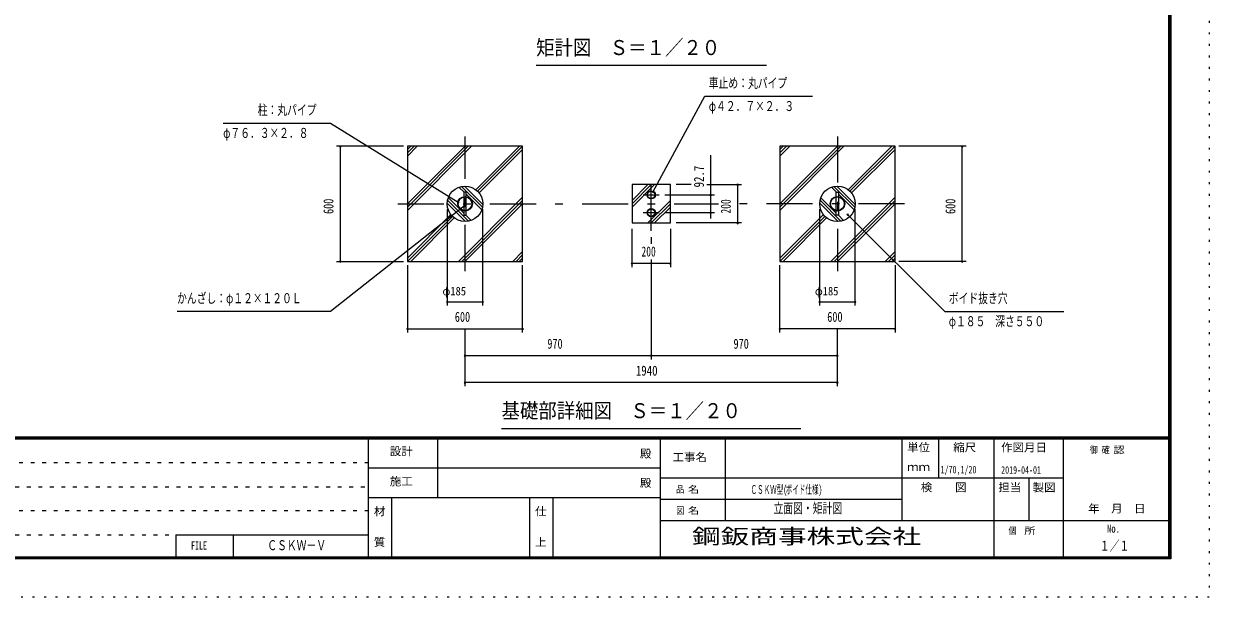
# Model space of a CAD drawing. Units: millimetres, scale not verified, with parts at other scales. Extents: x -30415 to 30412, y -14700 to 14700.
# Drawn here: x 8796 to 30412, y -14700 to -4252 of the extents above; entities that cross this region are included whole.
import ezdxf
from ezdxf.enums import TextEntityAlignment as Align

# ---------------------------------------------------------------- set-up
doc = ezdxf.new("R2010")
doc.units = ezdxf.units.MM
doc.header["$LTSCALE"] = 70
for name, pattern in [('USER1', [3, 1, -2]), ('USER3', [24, 12, -5, 2, -5]), ('USER4', [3, 0.5, -2.5])]:
    doc.linetypes.add(name, pattern=pattern)
doc.layers.add('0-1_0-F', color=7, linetype='Continuous')
for name, color, linetype, lineweight in [('0-6_2-0BOLD', 7, 'Continuous', 18), ('0-8_2-2CENTER', 3, 'USER3', 18), ('0-A_2-5DIM', 3, 'Continuous', 18), ('0-B_2-6HATCH', 2, 'Continuous', 18), ('0-C_F-F', 5, 'Continuous', 18), ('0-D_F-E_J_ADD', 5, 'USER4', 18)]:
    doc.layers.add(name, color=color, linetype=linetype, lineweight=lineweight)
doc.styles.add('ＭＳ ゴシック', font='')
doc.styles.get('ＭＳ ゴシック').set_extended_font_data('MS Gothic')

msp = doc.modelspace()

# ---------------------------------------------------------------- linework, layer by layer
at = {"layer": '0-6_2-0BOLD'}
for p, q in [((16821.38, -7410.17), (16821.38, -7654.03)), ((16863.39, -7654.03), (16863.39, -7410.17)), ((23611.38, -7654.03), (23611.38, -7410.17)), ((23653.39, -7410.17), (23653.39, -7654.03)), ((16863.39, -7742.1), (16863.39, -7663.96)), ((23653.39, -7663.96), (23653.39, -7742.1))]:
    msp.add_line(p, q, dxfattribs=at)
for points in [[(17892.38, -8582.1), (17892.38, -6482.09), (15792.38, -6482.09), (15792.38, -8582.1)], [(24682.38, -8582.1), (24682.38, -6482.09), (22582.38, -6482.09), (22582.38, -8582.1)], [(20587.38, -7882.1), (20587.38, -7182.1), (19887.38, -7182.1), (19887.38, -7882.1)]]:
    msp.add_lwpolyline(points, close=True, dxfattribs=at)
for points in [[(16863.39, -7400.23), (16863.39, -7322.1), (16821.38, -7322.1), (16821.38, -7400.23)], [(23611.38, -7400.23), (23611.38, -7322.1), (23653.39, -7322.1), (23653.39, -7400.23)], [(16821.38, -7663.96), (16821.38, -7742.1), (16863.39, -7742.1)], [(23653.39, -7742.1), (23611.38, -7742.1), (23611.38, -7663.96)]]:
    msp.add_lwpolyline(points, dxfattribs=at)
for centre, radius in [((16842.38, -7532.1), 323.75), ((20237.38, -7369.87), 74.72), ((20237.38, -7369.87), 66.67), ((23632.38, -7532.1), 323.75), ((16842.38, -7532.1), 133.53), ((16842.38, -7532.1), 123.72), ((23632.38, -7532.1), 133.53), ((23632.38, -7532.1), 123.72), ((20237.38, -7694.32), 74.72), ((20237.38, -7694.32), 66.67)]:
    msp.add_circle(centre, radius, dxfattribs=at)
at = {"layer": '0-8_2-2CENTER'}
for p, q in [((16842.38, -8757.1), (16842.38, -6307.1)), ((23632.38, -6307.1), (23632.38, -8757.1)), ((20237.38, -8027.07), (20237.38, -7037.12)), ((15617.38, -7532.1), (21461.78, -7532.1)), ((20092.66, -7369.87), (20382.11, -7369.87)), ((24857.38, -7532.1), (21742.38, -7532.1)), ((20382.11, -7694.32), (20092.66, -7694.32))]:
    msp.add_line(p, q, dxfattribs=at)
at = {"layer": '0-A_2-5DIM'}
for p, q in [((22337.38, -5012.1), (18137.38, -5012.1)), ((15722.38, -6482.09), (14497.38, -6482.09)), ((14581.38, -6482.09), (14553.38, -6482.09)), ((14567.38, -6482.09), (14567.38, -8582.1)), ((25977.39, -6482.09), (24752.38, -6482.09)), ((25921.38, -6482.09), (25893.38, -6482.09)), ((25907.38, -8582.1), (25907.38, -6482.09)), ((21322.38, -7801.2), (21322.38, -6648.87)), ((20286.98, -7309.2), (20258.98, -7309.2)), ((20968.33, -7182.1), (20692.38, -7182.1)), ((21252.38, -7182.1), (21882.38, -7182.1)), ((21826.38, -7182.1), (21798.38, -7182.1)), ((21812.38, -7182.1), (21812.38, -7882.1)), ((16731.02, -7503.8), (16703.02, -7503.8)), ((20487.11, -7369.87), (21392.38, -7369.87)), ((21336.38, -7369.87), (21308.38, -7369.87)), ((16518.63, -7631.69), (16518.63, -9387.1)), ((16847.88, -7571.92), (16819.88, -7571.92)), ((17166.13, -9387.1), (17166.13, -7631.69)), ((21392.38, -7694.32), (20487.11, -7694.32)), ((21336.38, -7694.32), (21308.38, -7694.32)), ((23308.63, -9387.1), (23308.63, -7631.69)), ((23832.18, -7725.25), (23804.18, -7725.25)), ((23956.13, -9387.1), (23956.13, -7631.69)), ((19887.38, -8687.1), (19887.38, -7987.1)), ((20587.38, -7987.1), (20587.38, -8687.1)), ((21882.38, -7882.1), (20692.38, -7882.1)), ((21826.38, -7882.1), (21798.38, -7882.1)), ((20237.38, -8137.45), (20237.38, -8263.52)), ((14497.38, -8582.1), (15722.38, -8582.1)), ((14581.38, -8582.1), (14553.38, -8582.1)), ((19901.38, -8617.1), (19873.38, -8617.1)), ((20587.38, -8617.09), (19887.38, -8617.09)), ((20237.38, -8547.09), (20237.38, -10367.09)), ((20601.38, -8617.1), (20573.38, -8617.1)), ((25977.39, -8582.1), (24752.38, -8582.1)), ((25921.38, -8582.1), (25893.38, -8582.1)), ((15792.38, -8652.09), (15792.38, -9877.1)), ((17892.38, -9877.1), (17892.38, -8652.09)), ((22582.38, -9877.1), (22582.38, -8652.09)), ((24682.38, -8652.09), (24682.38, -9877.1)), ((16532.63, -9317.1), (16504.63, -9317.1)), ((16518.63, -9317.1), (17166.13, -9317.1)), ((17180.13, -9317.1), (17152.13, -9317.1)), ((23322.63, -9317.1), (23294.63, -9317.1)), ((23308.63, -9317.1), (23956.13, -9317.1)), ((23970.13, -9317.1), (23942.13, -9317.1)), ((15806.38, -9807.1), (15778.38, -9807.1)), ((15792.38, -9807.1), (17892.38, -9807.1)), ((16842.38, -10857.1), (16842.38, -9807.1)), ((17906.38, -9807.1), (17878.38, -9807.1)), ((22596.38, -9807.1), (22568.38, -9807.1)), ((24682.38, -9807.1), (22582.38, -9807.1)), ((23632.38, -10857.1), (23632.38, -9807.1)), ((24696.38, -9807.1), (24668.38, -9807.1)), ((16856.38, -10297.1), (16828.38, -10297.1)), ((16842.38, -10297.1), (23632.38, -10297.1)), ((20251.38, -10297.1), (20223.38, -10297.1)), ((23646.38, -10297.1), (23618.38, -10297.1)), ((16856.38, -10787.1), (16828.38, -10787.1)), ((23632.38, -10787.1), (16842.38, -10787.1)), ((23646.38, -10787.1), (23618.38, -10787.1)), ((17507.39, -11627.1), (22967.39, -11627.1))]:
    msp.add_line(p, q, dxfattribs=at)
for points in [[(20272.98, -7309.2), (21217.38, -5572.1), (23177.38, -5572.1)], [(12432.39, -6062.1), (14392.38, -6062.1), (16717.02, -7503.8)], [(16833.88, -7571.92), (14392.38, -9492.1), (11592.38, -9492.1)], [(23818.18, -7725.25), (25592.38, -9492.1), (27762.39, -9492.1)]]:
    msp.add_lwpolyline(points, dxfattribs=at)
for centre in [(14567.38, -6482.09), (25907.38, -6482.09), (20272.98, -7309.2), (21812.38, -7182.1), (16717.02, -7503.8), (21322.38, -7369.87), (16833.88, -7571.92), (21322.38, -7694.32), (23818.18, -7725.25), (21812.38, -7882.1), (14567.38, -8582.1), (19887.38, -8617.1), (20587.38, -8617.1), (25907.38, -8582.1), (16518.63, -9317.1), (17166.13, -9317.1), (23308.63, -9317.1), (23956.13, -9317.1), (15792.38, -9807.1), (17892.38, -9807.1), (22582.38, -9807.1), (24682.38, -9807.1), (16842.38, -10297.1), (20237.38, -10297.1), (23632.38, -10297.1), (16842.38, -10787.1), (23632.38, -10787.1)]:
    msp.add_arc(centre, 14, 180, 0, dxfattribs=at)
at = {"layer": '0-B_2-6HATCH'}
for p, q in [((16961.84, -6482.09), (15792.38, -7651.54)), ((15792.38, -7592.14), (16902.44, -6482.09)), ((16843.04, -6482.09), (15792.38, -7532.75)), ((15971.88, -6482.09), (15792.38, -6661.59)), ((15792.38, -6602.2), (15912.48, -6482.09)), ((15853.09, -6482.09), (15792.38, -6542.8)), ((17039.68, -7275.41), (17832.99, -6482.09)), ((17892.38, -6482.1), (17071.31, -7303.17)), ((22582.38, -7651.54), (23751.84, -6482.09)), ((23692.44, -6482.09), (22582.38, -7592.14)), ((22582.38, -7532.75), (23633.04, -6482.09)), ((22582.38, -6661.59), (22761.88, -6482.09)), ((22702.48, -6482.09), (22582.38, -6602.2)), ((22582.38, -6542.8), (22643.1, -6482.09)), ((23829.68, -7275.41), (24622.99, -6482.09)), ((24682.38, -6482.1), (23861.31, -7303.17)), ((17099.07, -7334.8), (17892.38, -6541.49)), ((23889.07, -7334.8), (24682.38, -6541.49)), ((16825.67, -7322.1), (16731.5, -7227.93)), ((16777.83, -7214.85), (17159.63, -7596.66)), ((17165.93, -7543.56), (16830.91, -7208.55)), ((19887.38, -7591.49), (20296.78, -7182.1)), ((20237.38, -7182.1), (19887.38, -7532.09)), ((19887.38, -7472.7), (20177.99, -7182.1)), ((23521.5, -7227.93), (23615.67, -7322.1)), ((23949.63, -7596.66), (23567.83, -7214.85)), ((23620.91, -7208.55), (23955.93, -7543.56)), ((16518.83, -7520.63), (16853.85, -7855.64)), ((16906.95, -7849.34), (16525.14, -7467.53)), ((16538.21, -7421.21), (16821.38, -7704.38)), ((16722.94, -8582.1), (17892.38, -7412.65)), ((17892.38, -7472.05), (16782.33, -8582.1)), ((16841.74, -8582.1), (17892.38, -7531.44)), ((17146.55, -7642.98), (16863.39, -7359.81)), ((20587.38, -7472.7), (20177.99, -7882.1)), ((20237.38, -7882.1), (20587.38, -7532.1)), ((23643.85, -7855.64), (23308.84, -7520.63)), ((23315.14, -7467.53), (23696.95, -7849.34)), ((23611.38, -7704.38), (23328.21, -7421.21)), ((24682.38, -7412.65), (23512.94, -8582.1)), ((23572.33, -8582.1), (24682.38, -7472.05)), ((24682.38, -7531.44), (23631.74, -8582.1)), ((23653.39, -7359.81), (23936.55, -7642.98)), ((16585.7, -7729.39), (15792.38, -8522.7)), ((15792.39, -8582.1), (16613.46, -7761.02)), ((16859.1, -7742.1), (16953.26, -7836.27)), ((20587.38, -7591.5), (20296.78, -7882.1)), ((23375.7, -7729.39), (22582.38, -8522.7)), ((22582.39, -8582.1), (23403.46, -7761.02)), ((23743.26, -7836.27), (23649.1, -7742.1)), ((16645.09, -7788.79), (15851.78, -8582.1)), ((23435.09, -7788.79), (22641.78, -8582.1)), ((17892.38, -8402.6), (17712.89, -8582.1)), ((24502.89, -8582.1), (24682.38, -8402.6)), ((17772.29, -8582.1), (17892.38, -8462)), ((17892.38, -8521.39), (17831.68, -8582.1)), ((24682.38, -8462), (24562.29, -8582.1)), ((24621.68, -8582.1), (24682.38, -8521.39))]:
    msp.add_line(p, q, dxfattribs=at)
at = {"layer": '0-C_F-F'}
for p, q in [((29677.5, -11781), (-10432.5, -11781)), ((-10432.5, -11784.5), (29677.5, -11784.5)), ((29677.5, -11788), (-10432.5, -11788)), ((-10432.5, -11791.5), (29677.5, -11791.5)), ((29677.5, -11795), (-10432.5, -11795)), ((-10432.5, -11798.5), (29677.5, -11798.5)), ((29677.5, -11802), (-10432.5, -11802)), ((-10432.5, -11805.5), (29677.5, -11805.5)), ((29677.5, -11809), (-10432.5, -11809)), ((-10432.5, -11812.5), (29677.5, -11812.5)), ((29677.5, -11816), (-10432.5, -11816)), ((15082.5, -14000), (15082.5, -11816)), ((16342.5, -11816), (16342.5, -12880)), ((20402.5, -11816), (20402.5, -14000)), ((21592.5, -13300), (21592.5, -11816)), ((24812.5, -13300), (24812.5, -11816)), ((25477.5, -11816), (25477.5, -12530)), ((26492.5, -14000), (26492.5, -11816)), ((27752.5, -14000), (27752.5, -11816)), ((20402.5, -12348), (15082.5, -12348)), ((27752.5, -12530), (20402.5, -12530)), ((27122.5, -12530), (27122.5, -13300)), ((15082.5, -12880), (20402.5, -12880)), ((15502.5, -12880), (15502.5, -14000)), ((18022.5, -14000), (18022.5, -12880)), ((18442.5, -12880), (18442.5, -14000)), ((20402.5, -12915), (24812.5, -12915)), ((20402.5, -13300), (29712.5, -13300)), ((11571.3, -13563.2), (15082.5, -13563.2)), ((11571.3, -13563.2), (11571.3, -14000)), ((12621.31, -14000), (12621.31, -13563.2))]:
    msp.add_line(p, q, dxfattribs=at)
at = {"layer": '0-C_F-F', "color": 6, "linetype": 'USER1'}
for p, q in [((15082.5, -12252.8), (-10467.5, -12252.8)), ((-10467.5, -12689.6), (15082.5, -12689.6)), ((15082.5, -13126.4), (-10467.5, -13126.4)), ((-10467.5, -13563.2), (11571.3, -13563.2))]:
    msp.add_line(p, q, dxfattribs=at)
at = {"layer": '0-C_F-F'}
for points in [[(29712.5, -14000), (-10467.5, -14000), (-10467.5, 14140), (29712.5, 14140)], [(29709, -13996.5), (-10464, -13996.5), (-10464, 14136.5), (29709, 14136.5)], [(29705.5, -13993), (29705.5, 14133), (-10460.5, 14133), (-10460.5, -13993)], [(29702, -13989.5), (29702, 14129.5), (-10457, 14129.5), (-10457, -13989.5)], [(29698.5, -13986), (29698.5, 14126), (-10453.5, 14126), (-10453.5, -13986)], [(29695, -13982.5), (-10450, -13982.5), (-10450, 14122.5), (29695, 14122.5)], [(29691.5, -13979), (29691.5, 14119), (-10446.5, 14119), (-10446.5, -13979)], [(29688, -13975.5), (29688, 14115.5), (-10443, 14115.5), (-10443, -13975.5)], [(29684.5, -13972), (29684.5, 14112), (-10439.5, 14112), (-10439.5, -13972)], [(29681, -13968.5), (29681, 14108.5), (-10436, 14108.5), (-10436, -13968.5)], [(29677.5, -13965), (29677.5, 14105), (-10432.5, 14105), (-10432.5, -13965)]]:
    msp.add_lwpolyline(points, close=True, dxfattribs=at)
at = {"layer": '0-D_F-E_J_ADD'}
msp.add_lwpolyline([(30412.5, -14700), (-11167.5, -14700), (-11167.5, 14700), (30412.5, 14700)], close=True, dxfattribs=at)

# ---------------------------------------------------------------- texts
at = {"layer": '0-1_0-F', "style": 'ＭＳ ゴシック'}
for s, height, width, p in [('1/70,1/20', 136.8, 0.65, (25514.16, -12483.38)), ('2019-04-01', 136.8, 0.65, (26617.51, -12490.3)), ('ＣＳＫＷ型(', 155, 0.55, (22047.5, -12862.5)), ('ボイド仕様)', 155, 0.55, (22690.49, -12862.5)), ('立面図・矩計図', 182.3, 0.7, (22467.5, -13222.63)), ('ＣＳＫＷ－Ｖ', 182.3, 0.7, (13236.73, -13896.73)), ('１／１', 182.3, 0.7, (28417.5, -13908.29))]:
    msp.add_text(s, height=height, dxfattribs=dict(at, width=width)).set_placement(p, align=Align.BOTTOM_LEFT)
at = {"layer": '0-A_2-5DIM', "color": 7, "style": 'ＭＳ ゴシック'}
for s, height, width, p in [('矩計図\u3000Ｓ＝１／２０', 273.5, 0.9, (18137.38, -4904.79)), ('車止め：丸パイプ', 182.3, 0.7, (21287.37, -5477.23)), ('柱：丸パイプ', 182.3, 0.7, (13062.39, -5967.22)), ('φ４２．７×２．３', 182.3, 0.7, (21287.37, -5897.22)), ('φ７６．３×２．８', 182.3, 0.7, (12432.38, -6387.23)), ('200', 182.3, 0.7, (20059.22, -8547.09)), ('φ185', 155, 0.9, (16431.13, -9247.1)), ('φ185', 155, 0.9, (23221.13, -9247.1)), ('かんざし：φ１２×１２０Ｌ', 182.3, 0.7, (11592.38, -9397.22)), ('ボイド抜き穴', 182.3, 0.7, (25662.38, -9397.22)), ('600', 182.3, 0.75, (16656.39, -9737.1)), ('600', 182.3, 0.75, (23446.39, -9737.1)), ('φ１８５\u3000深さ５５０', 182.3, 0.7, (25662.38, -9817.22)), ('970', 182.3, 0.75, (18342.73, -10227.09)), ('970', 182.3, 0.75, (21737.73, -10227.09)), ('1940', 182.3, 0.8, (19956.33, -10717.1)), ('基礎部詳細図\u3000Ｓ＝１／２０', 273.5, 0.9, (17507.39, -11519.79)), ('鋼鈑商事株式会社', 273.5, 1.4, (20981, -13808.88))]:
    msp.add_text(s, height=height, dxfattribs=dict(at, width=width)).set_placement(p, align=Align.BOTTOM_LEFT)
for s, width, p in [('92.7', 0.8, (21252.38, -7234.29)), ('600', 0.75, (14497.38, -7718.1)), ('200', 0.7, (21742.38, -7710.26)), ('600', 0.75, (25837.38, -7718.1))]:
    msp.add_text(s, height=182.3, rotation=90, dxfattribs=dict(at, width=width)).set_placement(p, align=Align.BOTTOM_LEFT)
at = {"layer": '0-C_F-F', "color": 7, "style": 'ＭＳ ゴシック'}
for s, height, width, p in [('単位', 145.9, 1.05, (24903.5, -12086.6)), ('縮尺', 145.9, 1.05, (25743.5, -12086.6)), ('作図月日', 145.9, 1.05, (26616.96, -12088.03)), ('設計', 145.9, 1.05, (15471.01, -12157.36)), ('殿', 145.9, 1.05, (20031.5, -12202.1)), ('工事名', 145.9, 1.05, (20626.5, -12265.1)), ('御 ', 124, 0.85, (28232.36, -12116.2)), ('確 ', 124, 0.85, (28448.5, -12116.2)), ('認', 124, 1.2, (28664.64, -12116.2)), ('ｍｍ', 145.9, 1.05, (24903.5, -12443.6)), ('施工', 145.9, 1.05, (15471.01, -12706.1)), ('殿', 145.9, 1.05, (20031.5, -12734.1)), ('品 ', 124, 0.85, (20691.25, -12834.5)), ('名', 124, 1.2, (20907.39, -12834.5)), ('検\u3000\u3000図', 145.9, 1.05, (25152, -12814.6)), ('担当', 145.9, 1.05, (26566, -12814.6)), ('製図', 145.9, 1.05, (27190.38, -12818.04)), ('材', 145.9, 1.05, (15180.5, -13252.1)), ('仕', 145.9, 1.05, (18120.5, -13252.1)), ('図 ', 124, 0.85, (20691.25, -13219.5)), ('名', 124, 1.2, (20907.39, -13219.5)), ('\u3000年\u3000月\u3000日', 145.9, 1.05, (27995.73, -13202.3)), ('No.', 145.9, 0.8, (28547, -13567.1)), ('質', 145.9, 1.05, (15180.5, -13812.1)), ('上', 145.9, 1.05, (18120.5, -13812.1)), ('個  ', 124, 0.85, (26751.5, -13587)), ('所', 124, 1.2, (27039.69, -13587)), ('FILE', 145.9, 0.7, (11846.05, -13873.7))]:
    msp.add_text(s, height=height, dxfattribs=dict(at, width=width)).set_placement(p, align=Align.BOTTOM_LEFT)

doc.saveas('drawing.dxf')
